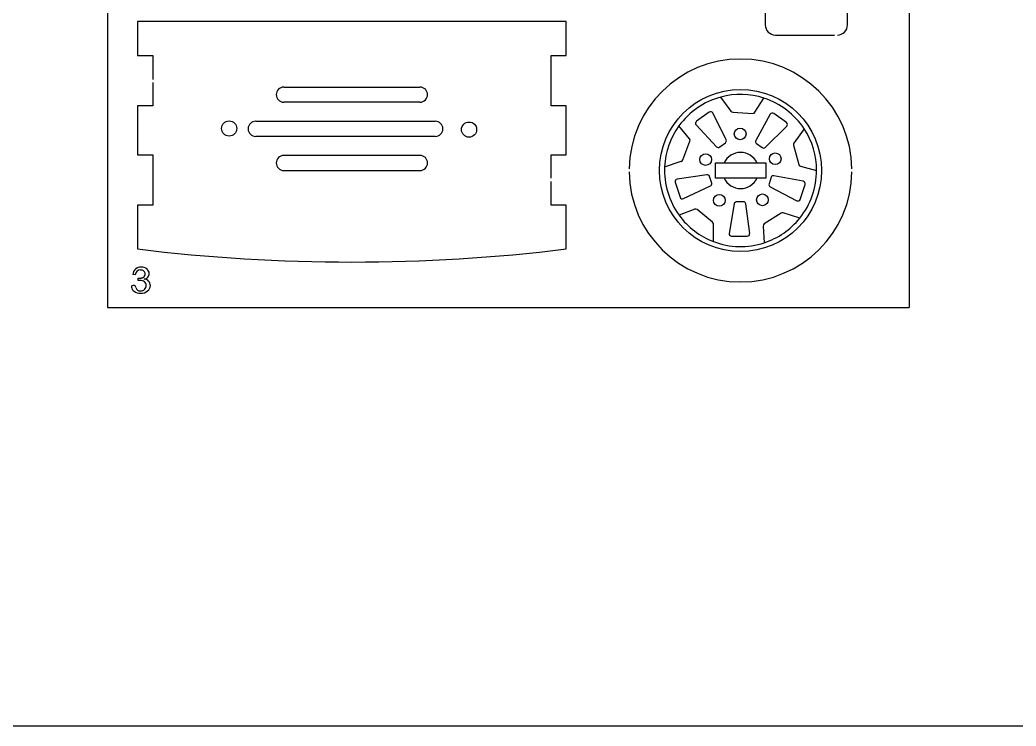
# Model space of a CAD drawing. Extents: x 4372 to 5754, y -1610 to -1311.
# Drawn here: x 5063.1 to 5260.7, y -1609.6 to -1469.6 of the extents above; entities that cross this region are included whole.
import ezdxf

# ---------------------------------------------------------------- set-up
doc = ezdxf.new("R2010")
doc.units = 0
doc.header["$MEASUREMENT"] = 0
doc.layers.get('0').update_dxf_attribs({"linetype": 'ByLayer'})
doc.layers.add('第四次打样', color=7, linetype='CONTINUOUS')

msp = doc.modelspace()

# ---------------------------------------------------------------- linework, layer by layer
at = {"color": 5}
for p, q in [((5080.45, -1459.8), (5080.45, -1526.55)), ((5239.45, -1459.8), (5239.45, -1526.55)), ((5080.45, -1526.55), (5239.45, -1526.55))]:
    msp.add_line(p, q, dxfattribs=at)
msp.add_lwpolyline([(4372.08, -1311.03), (5754.14, -1311.03), (5754.14, -1609.58), (4372.08, -1609.58)], close=True)
at = {"layer": '第四次打样'}
for p, q in [((5210.92, -1466.85), (5210.92, -1470.55)), ((5227.22, -1470.55), (5227.22, -1466.85)), ((5171.45, -1469.85), (5086.45, -1469.85)), ((5086.45, -1469.85), (5086.45, -1476.61)), ((5171.45, -1476.61), (5171.45, -1469.85)), ((5212.92, -1472.55), (5224.62, -1472.55)), ((5086.45, -1476.61), (5089.45, -1476.61)), ((5089.45, -1476.61), (5089.45, -1481.36)), ((5168.45, -1486.61), (5168.45, -1476.61)), ((5168.45, -1476.61), (5171.45, -1476.61)), ((5089.45, -1481.96), (5089.45, -1486.61)), ((5115.45, -1482.87), (5142.45, -1482.87)), ((5089.45, -1486.61), (5086.45, -1486.61)), ((5086.45, -1486.61), (5086.45, -1496.31)), ((5142.45, -1485.87), (5115.45, -1485.87)), ((5171.45, -1486.61), (5168.45, -1486.61)), ((5171.45, -1496.31), (5171.45, -1486.61)), ((5109.87, -1489.65), (5145.48, -1489.65)), ((5145.48, -1492.65), (5109.87, -1492.65)), ((5086.45, -1496.31), (5089.45, -1496.31)), ((5089.45, -1496.31), (5089.45, -1506.31)), ((5142.45, -1496.42), (5115.45, -1496.42)), ((5168.45, -1500.96), (5168.45, -1496.31)), ((5168.45, -1496.31), (5171.45, -1496.31)), ((5201.02, -1500.91), (5201.02, -1497.91)), ((5201.02, -1497.91), (5211.02, -1497.91)), ((5211.02, -1497.91), (5211.02, -1500.91)), ((5115.45, -1499.42), (5142.45, -1499.42)), ((5211.02, -1500.91), (5201.02, -1500.91)), ((5168.45, -1506.31), (5168.45, -1501.56)), ((5089.45, -1506.31), (5086.45, -1506.31)), ((5086.45, -1506.31), (5086.45, -1514.97)), ((5171.45, -1506.31), (5168.45, -1506.31)), ((5171.45, -1514.97), (5171.45, -1506.31))]:
    msp.add_line(p, q, dxfattribs=at)
at = {"layer": '第四次打样', "color": 6}
for p, q in [((5202.07, -1484.86), (5204.12, -1487.67)), ((5208.87, -1487.86), (5210.66, -1485.07)), ((5199.8, -1487.83), (5197.28, -1489.66)), ((5203.16, -1493.34), (5200.51, -1488)), ((5204.48, -1487.87), (5208.44, -1488.08)), ((5211.9, -1488.24), (5209.04, -1493.43)), ((5215.11, -1489.92), (5212.6, -1488.09)), ((5195.91, -1493.13), (5193.81, -1490.56)), ((5197.21, -1490.37), (5201.27, -1494.69)), ((5210.91, -1494.82), (5215.17, -1490.65)), ((5218.64, -1491.16), (5216.6, -1493.98)), ((5194.56, -1497.31), (5195.99, -1493.6)), ((5201.9, -1494.75), (5203.02, -1493.94)), ((5209.18, -1494.05), (5210.3, -1494.87)), ((5216.52, -1494.38), (5217.55, -1498.22)), ((5190.96, -1498.67), (5194.26, -1497.59)), ((5217.89, -1498.56), (5221.1, -1499.4)), ((5199.36, -1500.25), (5193.46, -1501.13)), ((5200.31, -1501.89), (5199.88, -1500.58)), ((5212.09, -1500.76), (5211.67, -1502.08)), ((5218.46, -1501.55), (5212.64, -1500.44)), ((5193.08, -1501.75), (5194.04, -1504.71)), ((5194.7, -1504.99), (5200.06, -1502.47)), ((5211.9, -1502.65), (5217.18, -1505.41)), ((5217.86, -1505.13), (5218.82, -1502.17)), ((5196.92, -1507.09), (5193.83, -1508.29)), ((5200.48, -1509.66), (5197.39, -1507.16)), ((5204.76, -1506.01), (5203.77, -1511.88)), ((5206.61, -1505.61), (5205.23, -1505.61)), ((5207.83, -1511.9), (5207.09, -1506.03)), ((5214.05, -1507.85), (5210.72, -1510.01)), ((5217.76, -1508.87), (5214.46, -1507.8)), ((5200.65, -1513.51), (5200.65, -1510.03)), ((5210.5, -1510.44), (5210.69, -1513.75)), ((5204.24, -1512.44), (5207.35, -1512.44))]:
    msp.add_line(p, q, dxfattribs=at)
at = {"layer": '第四次打样', "color": 1}
for p, q in [((5085.97, -1520.1), (5085.49, -1520.04)), ((5086.53, -1521.21), (5086.53, -1520.74)), ((5086.53, -1520.74), (5086.8, -1520.74)), ((5086.8, -1520.74), (5086.87, -1520.74)), ((5086.87, -1520.74), (5086.94, -1520.74)), ((5086.94, -1520.74), (5087, -1520.74)), ((5087, -1520.74), (5087.07, -1520.73)), ((5087.07, -1520.73), (5087.13, -1520.73)), ((5087.13, -1520.73), (5087.19, -1520.72)), ((5087.19, -1520.72), (5087.24, -1520.71)), ((5087.24, -1520.71), (5087.27, -1520.7)), ((5087.27, -1520.7), (5087.3, -1520.69)), ((5087.3, -1520.69), (5087.32, -1520.69)), ((5087.32, -1520.69), (5087.35, -1520.68)), ((5087.35, -1520.68), (5087.37, -1520.67)), ((5087.37, -1520.67), (5087.4, -1520.67)), ((5087.4, -1520.67), (5087.42, -1520.66)), ((5087.42, -1520.66), (5087.45, -1520.65)), ((5087.45, -1520.65), (5087.47, -1520.64)), ((5087.47, -1520.64), (5087.49, -1520.63)), ((5087.49, -1520.63), (5087.51, -1520.62)), ((5087.51, -1520.62), (5087.53, -1520.61)), ((5087.53, -1520.61), (5087.56, -1520.6)), ((5087.56, -1520.6), (5087.58, -1520.59)), ((5087.58, -1520.59), (5087.6, -1520.58)), ((5087.6, -1520.58), (5087.61, -1520.57)), ((5087.61, -1520.57), (5087.63, -1520.56)), ((5087.63, -1520.56), (5087.65, -1520.54)), ((5087.65, -1520.54), (5087.67, -1520.53)), ((5087.67, -1520.53), (5087.69, -1520.52)), ((5087.69, -1520.52), (5087.7, -1520.5)), ((5087.7, -1520.5), (5087.72, -1520.49)), ((5087.72, -1520.49), (5087.73, -1520.48)), ((5087.73, -1520.48), (5087.75, -1520.46)), ((5087.75, -1520.46), (5087.76, -1520.45)), ((5087.76, -1520.45), (5087.78, -1520.43)), ((5087.78, -1520.43), (5087.79, -1520.41)), ((5087.79, -1520.41), (5087.8, -1520.4)), ((5087.8, -1520.4), (5087.81, -1520.38)), ((5087.81, -1520.38), (5087.82, -1520.36)), ((5087.82, -1520.36), (5087.83, -1520.35)), ((5087.83, -1520.35), (5087.84, -1520.33)), ((5087.84, -1520.33), (5087.85, -1520.31)), ((5087.85, -1520.31), (5087.86, -1520.29)), ((5087.86, -1520.29), (5087.87, -1520.27)), ((5087.87, -1520.27), (5087.88, -1520.25)), ((5087.88, -1520.25), (5087.89, -1520.23)), ((5087.89, -1520.21), (5087.9, -1520.19)), ((5087.89, -1520.23), (5087.89, -1520.21)), ((5087.9, -1520.19), (5087.91, -1520.17)), ((5087.91, -1520.15), (5087.92, -1520.13)), ((5087.91, -1520.17), (5087.91, -1520.15)), ((5087.92, -1520.08), (5087.93, -1520.06)), ((5087.92, -1520.11), (5087.92, -1520.08)), ((5087.92, -1520.13), (5087.92, -1520.11)), ((5087.93, -1519.96), (5087.93, -1519.94)), ((5087.93, -1519.99), (5087.93, -1519.96)), ((5087.93, -1520.01), (5087.93, -1519.99)), ((5087.93, -1520.04), (5087.93, -1520.01)), ((5087.93, -1520.06), (5087.93, -1520.04)), ((5085.37, -1522.23), (5085.64, -1522.13)), ((5086.92, -1521.21), (5086.53, -1521.21))]:
    msp.add_line(p, q, dxfattribs=at)
msp.add_circle((5206.02, -1499.41), 16.07, dxfattribs=at)
at = {"layer": '第四次打样', "color": 6}
for centre, radius in [((5104.61, -1491.07), 1.5), ((5152.18, -1491.3), 1.5), ((5205.94, -1492.16), 1.16), ((5199.1, -1497.25), 1.16), ((5212.89, -1497.09), 1.16), ((5201.82, -1505.33), 1.16), ((5210.35, -1505.23), 1.16)]:
    msp.add_circle(centre, radius, dxfattribs=at)
at = {"layer": '第四次打样'}
for centre, radius, start, end in [((5212.92, -1470.55), 2, 180, 270), ((5225.22, -1470.55), 2, 270, 0), ((5206.02, -1499.41), 22.1, 0.9076, 179.0924), ((5115.45, -1484.37), 1.5, 90, 180), ((5142.45, -1484.37), 1.5, 360, 90), ((5115.45, -1484.37), 1.5, 180, 270), ((5142.45, -1484.37), 1.5, 270, 360), ((5206.02, -1499.41), 15.08, 72.064, 105.1612), ((5109.87, -1491.15), 1.5, 90, 180), ((5109.87, -1491.15), 1.5, 180, 270), ((5145.48, -1491.15), 1.5, 0, 90), ((5145.48, -1491.15), 1.5, 270, 0), ((5206.02, -1499.41), 15.08, 144.064, 177.1612), ((5206.02, -1499.41), 15.08, 0.064, 33.1612), ((5115.45, -1497.92), 1.5, 90, 180), ((5142.45, -1497.92), 1.5, 0, 90), ((5115.45, -1497.92), 1.5, 180, 270), ((5142.45, -1497.92), 1.5, 270, 0), ((5206.02, -1499.41), 22.1, 180.6483, 359.3517), ((5206.02, -1499.41), 15.08, 216.064, 249.1612), ((5206.02, -1499.41), 15.08, 288.064, 321.1612), ((5128.95, -1167.52, 0), 350.04, 263.0262, 276.9738)]:
    msp.add_arc(centre, radius, start, end, dxfattribs=at)
at = {"layer": '第四次打样', "color": 1}
for centre, radius, start, end in [((5206.02, -1499.41), 15.08, 105.1612, 144.064), ((5206.02, -1499.41), 15.08, 33.1612, 72.064), ((5206.02, -1499.41), 3.58, 24.7961, 155.2039), ((5206.02, -1499.41), 15.08, 177.1612, 216.064), ((5206.02, -1499.41), 3.58, 204.7961, 335.2039), ((5206.02, -1499.41), 15.08, 321.1612, 0.064), ((5206.02, -1499.41), 15.08, 249.1612, 288.064), ((5087.09, -1520.15), 1.6, 131.3473, 176.3455), ((5086.99, -1520.16), 1.02, 88.1626, 176.709), ((5087.08, -1520.32), 1.73, 87.8625, 127.3597), ((5087.08, -1520.1), 0.959, 50.1691, 93.2076), ((5087.22, -1520.39), 1.8, 52.6039, 92.4066), ((5087.65, -1519.86), 1.11, 0.1856, 53.7683), ((5087.19, -1519.91), 0.741, 357.9627, 47.9684), ((5087.58, -1519.7), 1.24, 276.9045, 316.549), ((5087.67, -1522.24), 1.31, 42.1534, 87.1078), ((5087.76, -1519.85), 1, 315.7321, 0.0479), ((5085.54, -1522.5), 0.324, 122.0229, 184.3082), ((5086.31, -1522.4), 1.1, 186.8482, 239.1082), ((5085.56, -1522.67), 0.542, 5.011, 81.8337), ((5086.97, -1522.41), 0.89, 193.573, 233.4109), ((5087.01, -1522.6), 1.39, 54.1266, 93.7138), ((5087.06, -1522.2), 1.1, 267.9975, 314.6859), ((5087.27, -1522.15), 0.876, 357.4692, 50.542), ((5087.07, -1522.22), 1.08, 314.9131, 1.697), ((5087.64, -1522.21), 1.34, 306.3477, 358.9615), ((5087.7, -1522.23), 1.28, 359.744, 42.84), ((5086.99, -1521.65), 2.1, 233.6319, 272.1886), ((5086.99, -1522.3), 0.994, 236.2296, 271.9252), ((5087.14, -1521.69), 2.06, 268.0788, 308.8038)]:
    msp.add_arc(centre, radius, start, end, dxfattribs=at)
at = {"layer": '第四次打样', "color": 6}
for centre, start, end in [((5200.08, -1488.22), 26.4596, 126), ((5204.5, -1487.39), 216, 266.97), ((5208.47, -1487.6), 266.97, 327.3134), ((5212.31, -1488.48), 54, 151.1843), ((5197.56, -1490.05), 126, 223.1843), ((5214.83, -1490.3), 314.4596, 54), ((5195.54, -1493.43), 338.97, 39.3134), ((5202.73, -1493.55), 306, 26.4596), ((5209.46, -1493.66), 151.1843, 234), ((5201.61, -1494.36), 223.1843, 306), ((5210.58, -1494.48), 234, 314.4596), ((5216.99, -1494.26), 144, 194.97), ((5194.11, -1497.14), 288, 338.97), ((5218.01, -1498.09), 194.97, 255.3134), ((5193.53, -1501.6), 98.4596, 198), ((5199.43, -1500.72), 18, 98.4596), ((5212.55, -1500.91), 79.1843, 162), ((5199.85, -1502.04), 295.1843, 18), ((5212.12, -1502.23), 162, 242.4596), ((5218.37, -1502.02), 342, 79.1843), ((5194.49, -1504.56), 198, 295.1843), ((5217.4, -1504.98), 242.4596, 342), ((5197.09, -1507.53), 50.97, 111.3134), ((5205.23, -1506.09), 90, 170.4596), ((5206.61, -1506.09), 7.1843, 90), ((5214.31, -1508.25), 72, 122.97), ((5200.18, -1510.03), 0, 50.97), ((5210.98, -1510.41), 122.97, 183.3134), ((5204.24, -1511.96), 170.4596, 270), ((5207.35, -1511.96), 270, 7.1843)]:
    msp.add_arc(centre, 0.478, start, end, dxfattribs=at)

doc.saveas('drawing.dxf')
